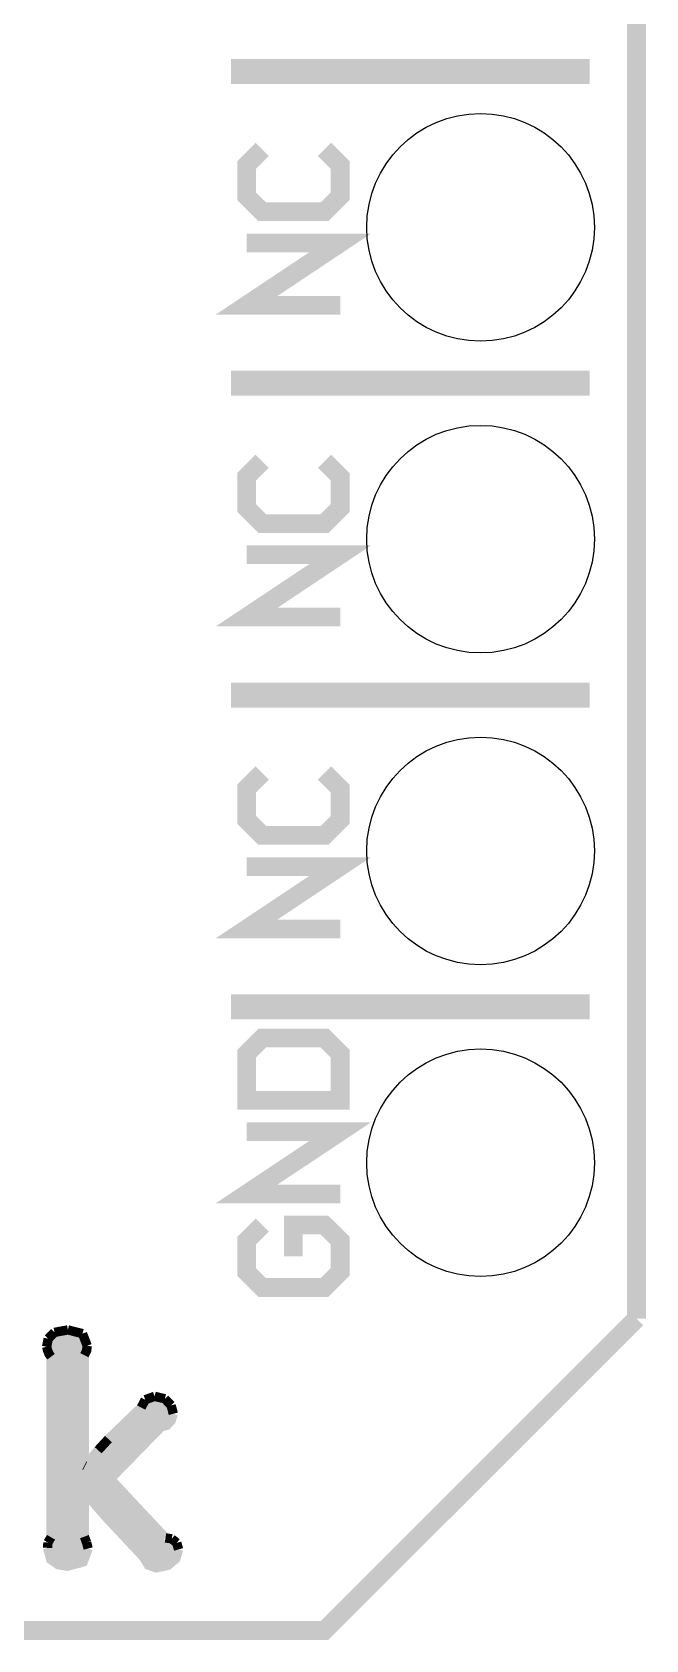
# Model space of a CAD drawing. Extents: x -1.3 to 24.2, y -3.9 to 53.4.
# Drawn here: x 19.21 to 24.21, y -3.89 to 9.21 of the extents above; entities that cross this region are included whole.
import ezdxf

# ---------------------------------------------------------------- set-up
doc = ezdxf.new("R2010")
doc.units = 0
doc.layers.get('0').update_dxf_attribs({"linetype": 'CONTINUOUS'})
for name, color, linetype in [('WIFI_BLE_CLICK_V102_GKO', 5, 'CONTINUOUS'), ('WIFI_BLE_CLICK_V102_GTO', 14, 'CONTINUOUS'), ('WIFI_BLE_CLICK_V102_GTS', 12, 'CONTINUOUS')]:
    doc.layers.add(name, color=color, linetype=linetype)

# ---------------------------------------------------------------- blocks, each defined once
blk = doc.blocks.new('ROUND_38')
blk.add_circle((0, 0), 0.927)

msp = doc.modelspace()

# ---------------------------------------------------------------- linework, layer by layer
at = {"layer": 'WIFI_BLE_CLICK_V102_GKO', "const_width": 0.1524}
for points in [[(24.13, -1.27), (24.13, 51.054)], [(-1.27, -3.81), (21.59, -3.81), (24.13, -1.27)]]:
    msp.add_lwpolyline(points, dxfattribs=at)
at = {"layer": 'WIFI_BLE_CLICK_V102_GTO'}
for points, const_width in [([(20.828, 8.89), (23.749, 8.89)], 0.2032), ([(21.082, 8.255), (20.955, 8.128), (20.955, 7.874), (21.082, 7.747), (21.59, 7.747), (21.717, 7.874), (21.717, 8.128), (21.59, 8.255)], 0.1524), ([(21.717, 6.985), (20.955, 6.985), (21.717, 7.493), (20.955, 7.493)], 0.1524), ([(20.828, 6.35), (23.749, 6.35)], 0.2032), ([(21.082, 5.715), (20.955, 5.588), (20.955, 5.334), (21.082, 5.207), (21.59, 5.207), (21.717, 5.334), (21.717, 5.588), (21.59, 5.715)], 0.1524), ([(21.717, 4.445), (20.955, 4.445), (21.717, 4.953), (20.955, 4.953)], 0.1524), ([(20.828, 3.81), (23.749, 3.81)], 0.2032), ([(21.082, 3.175), (20.955, 3.048), (20.955, 2.794), (21.082, 2.667), (21.59, 2.667), (21.717, 2.794), (21.717, 3.048), (21.59, 3.175)], 0.1524), ([(21.717, 1.905), (20.955, 1.905), (21.717, 2.413), (20.955, 2.413)], 0.1524), ([(20.828, 1.27), (23.749, 1.27)], 0.2032), ([(20.955, 0.508), (21.717, 0.508), (21.717, 0.889), (21.59, 1.016), (21.082, 1.016), (20.955, 0.889), (20.955, 0.508)], 0.1524), ([(21.717, -0.254), (20.955, -0.254), (21.717, 0.254), (20.955, 0.254)], 0.1524), ([(21.082, -0.508), (20.955, -0.635), (20.955, -0.889), (21.082, -1.016), (21.59, -1.016), (21.717, -0.889), (21.717, -0.635), (21.59, -0.508), (21.336, -0.508), (21.336, -0.762)], 0.1524), ([(19.32686, -1.4986), (19.33956, -1.43256)], 0.0762), ([(19.33956, -1.43256), (19.39036, -1.38176)], 0.0762), ([(19.33956, -1.43256), (19.6469, -1.43256)], 0.0762), ([(19.39036, -1.38176), (19.49958, -1.36144)], 0.0762), ([(19.49958, -1.36144), (19.61896, -1.39192)], 0.0762), ([(19.61896, -1.39192), (19.65706, -1.49098)], 0.0762), ([(19.32686, -1.4986), (19.33448, -1.52908), (19.34718, -1.55956), (19.36242, -1.57988)], 0.0762), ([(19.3294, -1.50876), (19.65452, -1.50876)], 0.0762), ([(19.36242, -3.05054), (19.36242, -1.57988)], 0.0762), ([(19.36242, -1.58496), (19.6342, -1.58496)], 0.0762), ([(19.6342, -1.56718), (19.65198, -1.53162), (19.65706, -1.49098)], 0.0762), ([(19.6342, -2.46634), (19.6342, -1.56718)], 0.0762), ([(19.36242, -1.66116), (19.6342, -1.66116)], 0.0762), ([(19.36242, -1.73736), (19.6342, -1.73736)], 0.0762), ([(19.36242, -1.81356), (19.6342, -1.81356)], 0.0762), ([(19.36242, -1.88976), (19.6342, -1.88976)], 0.0762), ([(19.36242, -1.96596), (19.6342, -1.96596)], 0.0762), ([(19.82978, -2.25044), (20.09648, -1.9939)], 0.0762), ([(20.09648, -1.9939), (20.1295, -1.9304)], 0.0762), ([(20.10156, -1.96596), (20.33524, -1.96596)], 0.0762), ([(20.1295, -1.9304), (20.2057, -1.90246)], 0.0762), ([(20.2057, -1.90246), (20.28952, -1.92278)], 0.0762), ([(20.28952, -1.92278), (20.34032, -1.97612)], 0.0762), ([(20.34032, -1.97612), (20.3581, -2.0447)], 0.0762), ([(19.36242, -2.04216), (19.6342, -2.04216)], 0.0762), ([(19.36242, -2.11836), (19.6342, -2.11836)], 0.0762), ([(19.84502, -2.57556), (20.25904, -2.15138), (20.30476, -2.13868), (20.34032, -2.10058), (20.3581, -2.0447)], 0.0762), ([(19.96694, -2.11836), (20.33016, -2.11836)], 0.0762), ([(20.04568, -2.04216), (20.3581, -2.04216)], 0.0762), ([(19.36242, -2.19456), (19.6342, -2.19456)], 0.0762), ([(19.74596, -2.34188), (19.82978, -2.25044)], 0.0762), ([(19.8882, -2.19456), (20.21586, -2.19456)], 0.0762), ([(19.36242, -2.27076), (19.6342, -2.27076)], 0.0762), ([(19.36242, -2.34696), (19.6342, -2.34696)], 0.0762), ([(19.63928, -2.46888), (19.74596, -2.34188)], 0.0762), ([(19.74342, -2.34696), (20.06854, -2.34696)], 0.0762), ([(19.812, -2.27076), (20.1422, -2.27076)], 0.0762), ([(19.36242, -2.42316), (19.6342, -2.42316)], 0.0762), ([(19.36242, -2.49936), (19.91868, -2.49936)], 0.0762), ([(19.6342, -2.46634), (19.63928, -2.46888)], 0.0762), ([(19.67738, -2.42316), (19.99488, -2.42316)], 0.0762), ([(19.36242, -2.57556), (19.84502, -2.57556)], 0.0762), ([(19.36242, -2.65176), (19.91614, -2.65176)], 0.0762), ([(19.84502, -2.57556), (20.2946, -3.05562)], 0.0762), ([(19.36242, -2.72796), (19.6342, -2.72796)], 0.0762), ([(19.6342, -3.04546), (19.6342, -2.68478), (19.63928, -2.68224), (19.74088, -2.8067), (19.81708, -2.89306), (20.1168, -3.2131), (20.1549, -3.2766), (20.2184, -3.29946), (20.31492, -3.27914), (20.37842, -3.2258), (20.40128, -3.1496)], 0.0762), ([(19.67484, -2.72796), (19.98726, -2.72796)], 0.0762), ([(19.36242, -2.80416), (19.6342, -2.80416)], 0.0762), ([(19.36242, -2.88036), (19.6342, -2.88036)], 0.0762), ([(19.73834, -2.80416), (20.05838, -2.80416)], 0.0762), ([(19.80438, -2.88036), (20.1295, -2.88036)], 0.0762), ([(19.36242, -2.95656), (19.6342, -2.95656)], 0.0762), ([(19.36242, -3.03276), (19.6342, -3.03276)], 0.0762), ([(19.6342, -3.04546), (19.65198, -3.09372)], 0.0762), ([(19.8755, -2.95656), (20.20062, -2.95656)], 0.0762), ([(19.94662, -3.03276), (20.27174, -3.03276)], 0.0762), ([(19.33448, -3.1369), (19.33702, -3.09372)], 0.0762), ([(19.33448, -3.10896), (19.6596, -3.10896)], 0.0762), ([(19.33448, -3.1369), (19.35988, -3.23088), (19.42084, -3.27406), (19.4945, -3.28676), (19.62404, -3.2512), (19.66468, -3.14198)], 0.0762), ([(19.33702, -3.09372), (19.36242, -3.05054)], 0.0762), ([(19.65198, -3.09372), (19.66468, -3.14198)], 0.0762), ([(20.01774, -3.10896), (20.39112, -3.10896)], 0.0762), ([(20.2946, -3.05562), (20.3454, -3.06324)], 0.0762), ([(20.3454, -3.06324), (20.38604, -3.09626)], 0.0762), ([(20.38604, -3.09626), (20.40128, -3.1496)], 0.0762), ([(19.33956, -3.18516), (19.66214, -3.18516)], 0.0762), ([(19.39036, -3.26136), (19.61134, -3.26136)], 0.0762), ([(20.08886, -3.18516), (20.3962, -3.18516)], 0.0762), ([(20.13966, -3.26136), (20.3454, -3.26136)], 0.0762)]:
    msp.add_lwpolyline(points, dxfattribs=dict(at, const_width=const_width))

# ---------------------------------------------------------------- block references
at = {"layer": 'WIFI_BLE_CLICK_V102_GTS'}
for p in [(22.86, 7.62), (22.86, 5.08), (22.86, 2.54), (22.86, 0)]:
    msp.add_blockref('ROUND_38', p, dxfattribs=at)

doc.saveas('drawing.dxf')
